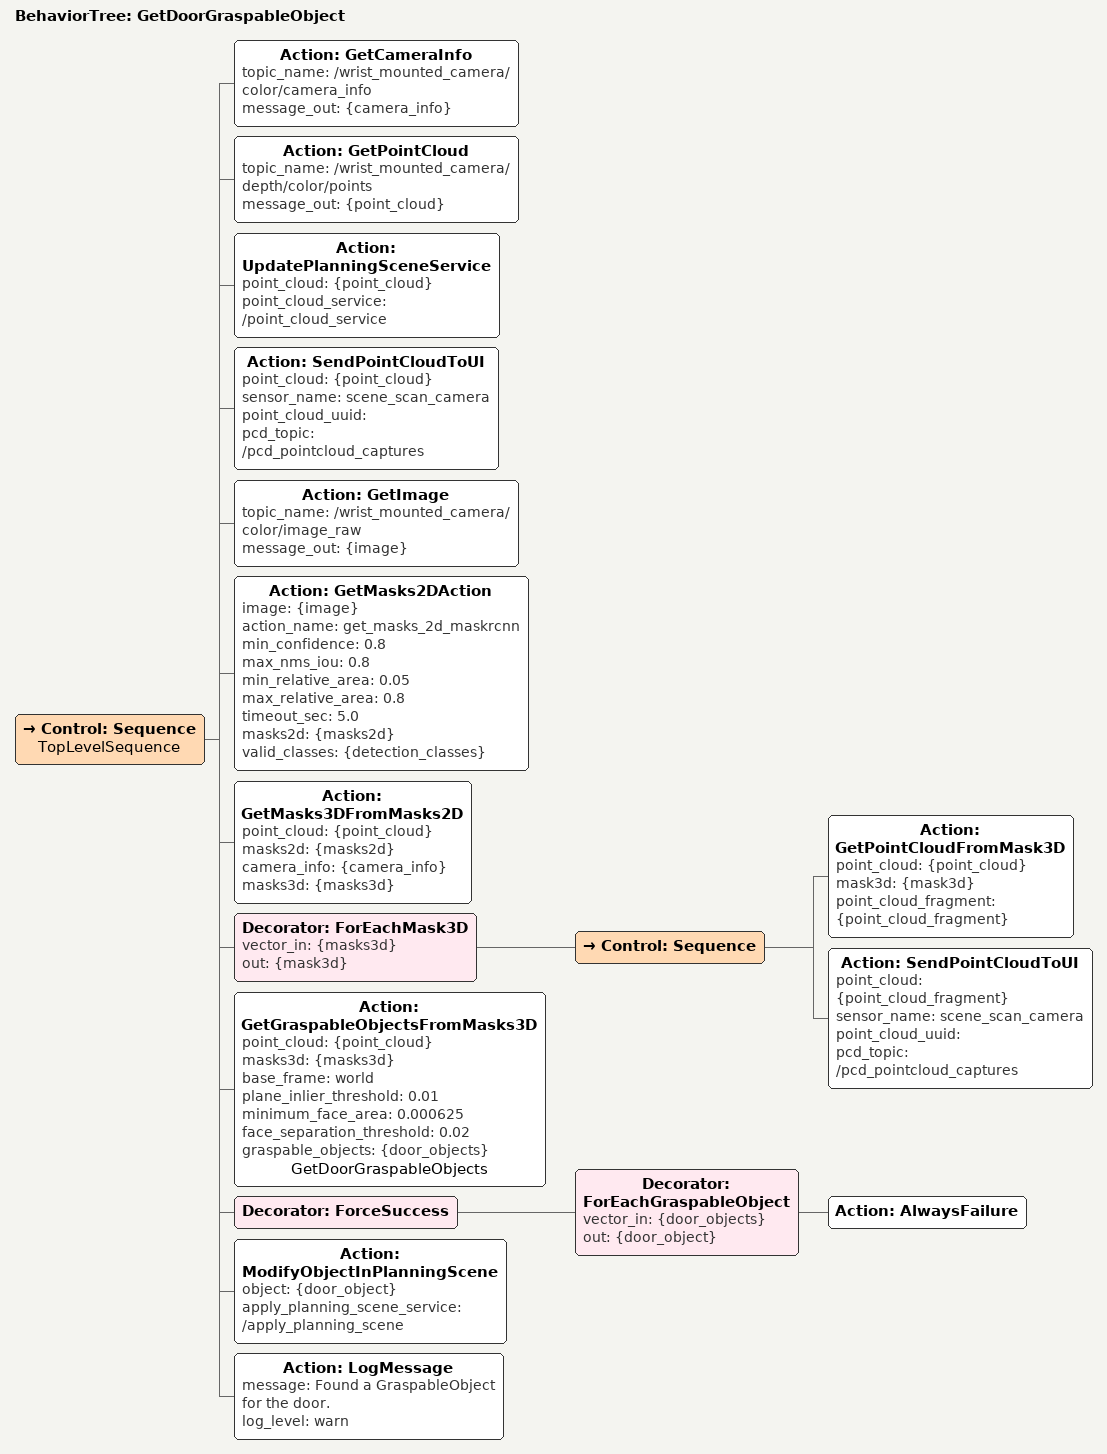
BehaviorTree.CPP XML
<?xml version="1.0" encoding="UTF-8"?>
<root BTCPP_format="4" main_tree_to_execute="GetDoorGraspableObject">
  <BehaviorTree ID="GetDoorGraspableObject">
    <!-- TODO: need to be directly in front of door for this behavior to work until (https://github.com/PickNikRobotics/moveit_studio/issues/5968) is fixed. -->
    <Control ID="Sequence" name="TopLevelSequence">
      <!-- Load the objectives needed for this behavior -->
      <!-- Update the admittance controller and reset the FTS -->
      <!-- Look at the desired location where objects (door) will be present -->
      <!-- Get the door GraspableObject(s) -->
      <!-- TODO: can we combine the vectors of masks2d so we only have to call this chunk once? -->
      <!-- Get the masks for the handle subframe of the door GraspableObject -->
      <!-- Get the masks for the hinge subframes of the door GraspableObject -->
      <!-- Helper behavior to convert poses into subframes that adhere to the expected axis convention -->
      <!-- Add the subframes to the Object-->
      <!-- Now for each door graspable object (with subframes added) do MTC -->
      <Action ID="GetCameraInfo" topic_name="/wrist_mounted_camera/color/camera_info" message_out="{camera_info}"/>
      <Action ID="GetPointCloud" topic_name="/wrist_mounted_camera/depth/color/points" message_out="{point_cloud}"/>
      <Action ID="UpdatePlanningSceneService" point_cloud="{point_cloud}" point_cloud_service="/point_cloud_service"/>
      <Action ID="SendPointCloudToUI" point_cloud="{point_cloud}" sensor_name="scene_scan_camera" point_cloud_uuid="" pcd_topic="/pcd_pointcloud_captures"/>
      <Action ID="GetImage" topic_name="/wrist_mounted_camera/color/image_raw" message_out="{image}"/>
      <Action ID="GetMasks2DAction" image="{image}" action_name="get_masks_2d_maskrcnn" min_confidence="0.8" max_nms_iou="0.8" min_relative_area="0.05" max_relative_area="0.8" timeout_sec="5.0" masks2d="{masks2d}" valid_classes="{detection_classes}"/>
      <Action ID="GetMasks3DFromMasks2D" point_cloud="{point_cloud}" masks2d="{masks2d}" camera_info="{camera_info}" masks3d="{masks3d}"/>
      <Decorator ID="ForEachMask3D" vector_in="{masks3d}" out="{mask3d}">
        <Control ID="Sequence">
          <Action ID="GetPointCloudFromMask3D" point_cloud="{point_cloud}" mask3d="{mask3d}" point_cloud_fragment="{point_cloud_fragment}"/>
          <Action ID="SendPointCloudToUI" point_cloud="{point_cloud_fragment}" sensor_name="scene_scan_camera" point_cloud_uuid="" pcd_topic="/pcd_pointcloud_captures"/>
        </Control>
      </Decorator>
      <Action ID="GetGraspableObjectsFromMasks3D" point_cloud="{point_cloud}" masks3d="{masks3d}" base_frame="world" plane_inlier_threshold="0.01" minimum_face_area="0.000625" face_separation_threshold="0.02" graspable_objects="{door_objects}" name="GetDoorGraspableObjects"/>
      <Decorator ID="ForceSuccess">
        <Decorator ID="ForEachGraspableObject" vector_in="{door_objects}" out="{door_object}">
          <Action ID="AlwaysFailure"/>
        </Decorator>
      </Decorator>
      <Action ID="ModifyObjectInPlanningScene" object="{door_object}" apply_planning_scene_service="/apply_planning_scene"/>
      <Action ID="LogMessage" message="Found a GraspableObject for the door." log_level="warn"/>
    </Control>
  </BehaviorTree>
</root>
